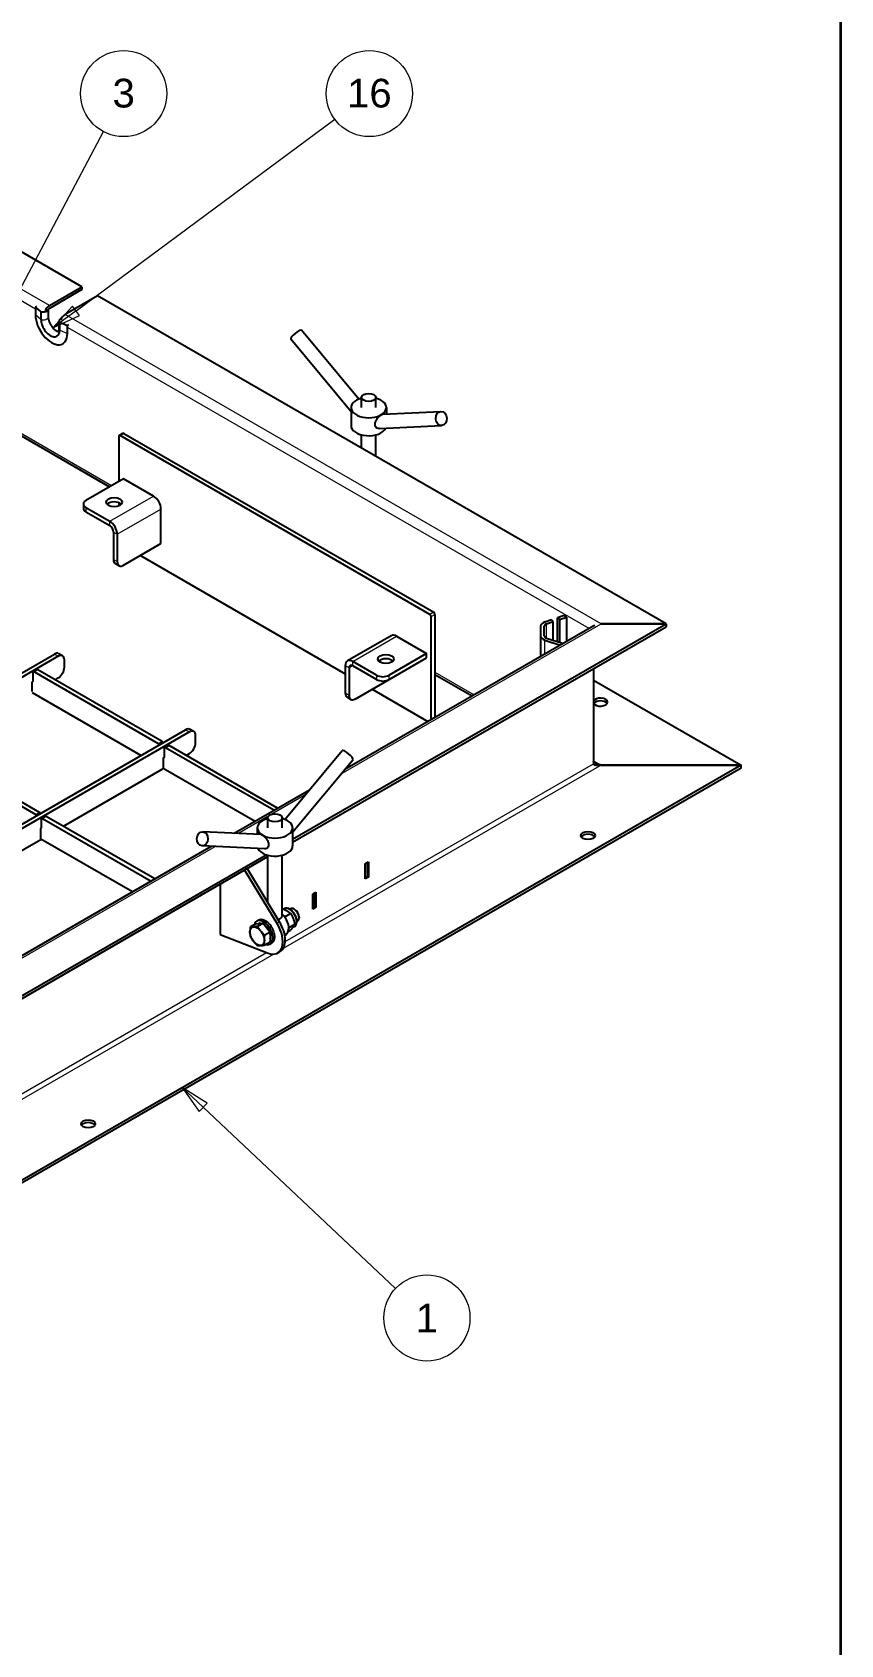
# Model space of a CAD drawing. Header units: millimetres. Extents: x 0 to 5890, y 0 to 4150.
# Drawn here: x 5186 to 5890, y 2019 to 3424 of the extents above; entities that cross this region are included whole.
import ezdxf

# ---------------------------------------------------------------- set-up
doc = ezdxf.new("R2010")
doc.units = ezdxf.units.MM
doc.header["$LTSCALE"] = 10
doc.layers.get('0').update_dxf_attribs({"lineweight": 18})
for name, color, linetype, lineweight in [('Border', 7, 'Continuous', 35), ('Symbol', 7, 'Continuous', 18), ('Visible', 7, 'Continuous', 25), ('Visible Narrow', 7, 'Continuous', 18)]:
    doc.layers.add(name, color=color, linetype=linetype, lineweight=lineweight)
doc.styles.add('Note Text', font='arial.ttf')

# ---------------------------------------------------------------- blocks, each defined once
blk = doc.blocks.new('Borders A3L')
at = {"layer": 'Border'}
blk.add_line((589, 5), (589, 415), dxfattribs=at)
blk = doc.blocks.new('Balloon1')
at = {"layer": 'Symbol'}
for p, q in [((533.49, 248.74), (531.67, 250.45)), ((533.84, 249.1), (531.67, 250.45)), ((531.67, 250.45), (533.15, 248.37)), ((533.15, 248.37), (533.84, 249.1)), ((533.49, 248.74), (550.25, 232.95))]:
    blk.add_line(p, q, dxfattribs=at)
at = {"layer": 'Symbol', "flags": 128}
blk.add_lwpolyline([(533.84, 249.1), (531.67, 250.45), (533.15, 248.37), (533.84, 249.1)], dxfattribs=at)
at = {"layer": 'Symbol'}
blk.add_circle((552.97, 230.38), 3.75, dxfattribs=at)
blk.add_solid([(533.84, 249.1), (531.67, 250.45), (533.15, 248.37), (533.84, 249.1)], dxfattribs=at)
at = {"layer": 'Symbol', "insert": (552.97, 230.38), "char_height": 2.5, "attachment_point": 5, "style": 'Note Text'}
blk.add_mtext('1', dxfattribs=at)
blk = doc.blocks.new('Balloon3')
at = {"layer": 'Symbol'}
for p, q in [((514.78, 314.75), (524.82, 333.73)), ((514.33, 314.98), (513.61, 312.54)), ((514.78, 314.75), (513.61, 312.54)), ((515.22, 314.52), (514.33, 314.98)), ((513.61, 312.54), (515.22, 314.52))]:
    blk.add_line(p, q, dxfattribs=at)
at = {"layer": 'Symbol', "flags": 128}
blk.add_lwpolyline([(514.33, 314.98), (513.61, 312.54), (515.22, 314.52), (514.33, 314.98)], dxfattribs=at)
at = {"layer": 'Symbol'}
blk.add_circle((526.57, 337.04), 3.75, dxfattribs=at)
blk.add_solid([(514.33, 314.98), (513.61, 312.54), (515.22, 314.52), (514.33, 314.98)], dxfattribs=at)
at = {"layer": 'Symbol', "insert": (526.57, 337.06), "char_height": 2.5, "attachment_point": 5, "style": 'Note Text'}
blk.add_mtext('3', dxfattribs=at)
blk = doc.blocks.new('Balloon4')
at = {"layer": 'Symbol'}
for p, q in [((522.42, 318.11), (544.96, 334.82)), ((522.12, 318.51), (520.41, 316.62)), ((522.42, 318.11), (520.41, 316.62)), ((520.41, 316.62), (522.72, 317.71)), ((522.72, 317.71), (522.12, 318.51))]:
    blk.add_line(p, q, dxfattribs=at)
at = {"layer": 'Symbol', "flags": 128}
blk.add_lwpolyline([(522.12, 318.51), (520.41, 316.62), (522.72, 317.71), (522.12, 318.51)], dxfattribs=at)
at = {"layer": 'Symbol'}
blk.add_circle((547.96, 337.04), 3.75, dxfattribs=at)
blk.add_solid([(522.12, 318.51), (520.41, 316.62), (522.72, 317.71), (522.12, 318.51)], dxfattribs=at)
at = {"layer": 'Symbol', "insert": (547.96, 337.06), "char_height": 2.5, "attachment_point": 5, "style": 'Note Text'}
blk.add_mtext('16', dxfattribs=at)

msp = doc.modelspace()

# ---------------------------------------------------------------- linework, layer by layer
at = {"layer": 'Visible'}
for p, q in [((5229.37, 3202.11), (5128.74, 3260.2)), ((5201.08, 3185.78), (5229.37, 3202.11)), ((5229.37, 3199.59), (5201.08, 3183.26)), ((5242.96, 3194.25), (5214.68, 3177.92)), ((5229.37, 3202.11), (5229.37, 3199.59)), ((5737.94, 2908.48), (5242.96, 3194.25)), ((5188.96, 3184.43), (5190.24, 3185.17)), ((5193.69, 3180.57), (5188.96, 3184.43)), ((5188.96, 3184.43), (5188.96, 3177.52)), ((5193.69, 3180.57), (5193.69, 3173.66)), ((5199.99, 3182.29), (5199.99, 3175.79)), ((5209.47, 3165.43), (5209.47, 3172.34)), ((5210.01, 3171.15), (5216.7, 3168.41)), ((5210.01, 3164.24), (5210.01, 3171.15)), ((5216.7, 3168.41), (5217.98, 3169.15)), ((5216.7, 3161.5), (5216.7, 3168.41)), ((5470.45, 3104.28), (5420.56, 3164.31)), ((5213.34, 3152.93), (5212.63, 3152.52)), ((5463.64, 3093.21), (5411.1, 3156.44)), ((5472.87, 3096.9), (5472.87, 3105.7)), ((5485.18, 3096.9), (5485.18, 3105.7)), ((5463.64, 3096.9), (5463.64, 3081.2)), ((5491.41, 3091.08), (5541.93, 3093.55)), ((5494.41, 3096.9), (5494.41, 3091.23)), ((5150.02, 3087.56), (5253.4, 3027.87)), ((5488.16, 3078.6), (5542.53, 3081.26)), ((5261.46, 3071.78), (5261.46, 3032.53)), ((5265.04, 3074.37), (5261.78, 3072.48)), ((5532.33, 2916.65), (5262.55, 3072.41)), ((5265.81, 3074.29), (5535.6, 2918.53)), ((5472.87, 3061.52), (5472.87, 3073.06)), ((5485.18, 3054.41), (5485.18, 3073.06)), ((5265.54, 3034.88), (5232.9, 3016.04)), ((5291.65, 3019.81), (5265.54, 3034.88)), ((5230.65, 3012.9), (5230.65, 3009.13)), ((5232.9, 3009.76), (5253.57, 2997.82)), ((5232.9, 3005.99), (5253.57, 2994.06)), ((5261.46, 3013.93), (5261.46, 3011.24)), ((5298.17, 2978.35), (5298.17, 3008.5)), ((5256.83, 2988.4), (5256.83, 2964.54)), ((5260.1, 2986.52), (5260.1, 2962.65)), ((5265.54, 2959.51), (5298.17, 2978.35)), ((5280.22, 2967.99), (5458.63, 2864.99)), ((5261.69, 2959.13), (5258.43, 2961.02)), ((5412.82, 2720.78), (5737.94, 2908.48)), ((5533.42, 2825.14), (5533.42, 2914.76)), ((5536.69, 2916.65), (5536.69, 2827.03)), ((5638.16, 2912.01), (5632.39, 2910.08)), ((5633.93, 2908.55), (5639.7, 2910.47)), ((5639.7, 2910.47), (5638.16, 2912.01)), ((5639.7, 2893.93), (5639.7, 2910.47)), ((5649.27, 2915.71), (5643.49, 2913.79)), ((5643.49, 2913.79), (5645.03, 2912.25)), ((5643.49, 2892.67), (5643.49, 2913.79)), ((5645.03, 2912.25), (5651.52, 2914.41)), ((5645.03, 2912.25), (5645.03, 2892.15)), ((5651.52, 2914.41), (5649.27, 2915.71)), ((5651.52, 2893.33), (5651.52, 2914.41)), ((5681.37, 2908.48), (5737.94, 2908.48)), ((5737.94, 2908.48), (5681.37, 2908.48)), ((5737.94, 2908.48), (5737.94, 2905.97)), ((5737.94, 2908.48), (5737.94, 2905.97)), ((5412.82, 2718.26), (5737.94, 2905.97)), ((5458.31, 2781.78), (5675.18, 2906.99)), ((5498.62, 2898.1), (5460.54, 2876.12)), ((5503.23, 2897.65), (5529.34, 2882.57)), ((5628.73, 2906.43), (5628.73, 2897.97)), ((5628.73, 2897.97), (5628.73, 2880.17)), ((5631.81, 2897.97), (5631.81, 2906.43)), ((5632.39, 2894.32), (5645.6, 2889.91)), ((5647.85, 2891.21), (5633.93, 2895.85)), ((4480.27, 2463.43), (5205.43, 2882.1)), ((5208.7, 2880.22), (4483.54, 2461.55)), ((5212.54, 2880.6), (5209.28, 2882.48)), ((5529.34, 2882.57), (5496.71, 2863.73)), ((5529.34, 2878.8), (5529.34, 2882.57)), ((5186.67, 2865.93), (5186.67, 2858.39)), ((5190.25, 2868.52), (5186.99, 2866.63)), ((5296, 2804.06), (5187.76, 2866.56)), ((5299.26, 2805.95), (5191.02, 2868.44)), ((5214.14, 2870.8), (5214.14, 2877.08)), ((5458.63, 2871.9), (5458.63, 2848.03)), ((5461.89, 2870.01), (5461.89, 2846.14)), ((5485.83, 2863.73), (5465.16, 2875.66)), ((5485.83, 2859.96), (5465.16, 2871.9)), ((5496.71, 2859.96), (5529.34, 2878.8)), ((5499.97, 2876.1), (5499.97, 2875.85)), ((5674.84, 2869.54), (5674.84, 2786.63)), ((5186.12, 2857.76), (5186.4, 2857.92)), ((5186.12, 2849.6), (5186.12, 2857.76)), ((5205.98, 2859.81), (5208.7, 2861.38)), ((5467.33, 2843), (5496.71, 2859.96)), ((5482.02, 2851.48), (5530.53, 2823.48)), ((5536.69, 2864.32), (5568.98, 2845.67)), ((5674.84, 2859.49), (5803.21, 2785.38)), ((5185.93, 2848.77), (5281.04, 2793.86)), ((5463.49, 2842.62), (5460.22, 2844.51)), ((4594.5, 2397.48), (5319.66, 2816.15)), ((5322.92, 2814.27), (4597.76, 2395.6)), ((5326.77, 2814.65), (5323.5, 2816.54)), ((5328.36, 2804.85), (5328.36, 2811.13)), ((5080.87, 2804.85), (5189.11, 2742.36)), ((5192.38, 2744.24), (5084.14, 2806.73)), ((5300.89, 2799.98), (5300.89, 2792.44)), ((5304.47, 2802.57), (5301.21, 2800.69)), ((5396.45, 2746.07), (5301.98, 2800.61)), ((5399.72, 2747.95), (5305.24, 2802.49)), ((5320.2, 2793.86), (5322.92, 2795.43)), ((5406.02, 2738.11), (5455.9, 2798.14)), ((5803.21, 2785.38), (4693.6, 2144.74)), ((5803.21, 2782.87), (4693.6, 2142.23)), ((5213.32, 2732.15), (5299.26, 2781.77)), ((5300.15, 2782.82), (5380.14, 2736.64)), ((5300.35, 2791.82), (5300.62, 2791.97)), ((5300.35, 2783.65), (5300.35, 2791.82)), ((5412.82, 2727.04), (5465.37, 2790.28)), ((5803.21, 2785.38), (5681.37, 2785.38)), ((5681.37, 2785.38), (5803.21, 2785.38)), ((5803.21, 2782.87), (5803.21, 2785.38)), ((5803.21, 2782.87), (5803.21, 2785.38)), ((5361.79, 2726.05), (5427.55, 2764.02)), ((5197.59, 2740.86), (5194.33, 2738.98)), ((5292.83, 2686.24), (5198.36, 2740.79)), ((5391.29, 2730.74), (5391.29, 2739.53)), ((5403.59, 2730.74), (5403.59, 2739.53)), ((5193.47, 2730.11), (5193.74, 2730.27)), ((5193.47, 2720.69), (5193.47, 2730.11)), ((5194.01, 2738.27), (5194.01, 2730.74)), ((5195.1, 2738.9), (5289.57, 2684.36)), ((5385.06, 2724.92), (5334.54, 2727.38)), ((5382.05, 2730.74), (5382.05, 2725.06)), ((5412.82, 2730.74), (5412.82, 2715.03)), ((5106.53, 2670.49), (5193.47, 2720.69)), ((5112.37, 2582.05), (5342.11, 2714.69)), ((5273.25, 2674.94), (5193.47, 2721)), ((5388.31, 2712.44), (5333.94, 2715.09)), ((5066.89, 2521.05), (5389.63, 2707.38)), ((5066.89, 2518.54), (5391.29, 2705.83)), ((5391.29, 2665.46), (5391.29, 2706.89)), ((5403.59, 2654.02), (5403.59, 2706.89)), ((5476.04, 2699.49), (5478.76, 2701.06)), ((5476.04, 2686.3), (5476.04, 2699.49)), ((5477.94, 2688.34), (5477.94, 2700.59)), ((5478.76, 2701.06), (5478.76, 2687.87)), ((5399.33, 2647.42), (5370.91, 2694.07)), ((5373.09, 2695.32), (5401.51, 2648.68)), ((5477.94, 2688.34), (5476.04, 2687.24)), ((5478.76, 2687.87), (5476.04, 2686.3)), ((5477.94, 2688.34), (5478.76, 2687.87)), ((5349.85, 2681.9), (5349.85, 2637.94)), ((5430.35, 2673.11), (5433.07, 2674.68)), ((5430.35, 2659.92), (5430.35, 2673.11)), ((5432.25, 2661.96), (5432.25, 2674.21)), ((5433.07, 2674.68), (5433.07, 2661.49)), ((5403.78, 2660.46), (5403.59, 2660.35)), ((5405.34, 2660.17), (5404.98, 2659.96)), ((5406.06, 2653.37), (5411.06, 2656.25)), ((5410.95, 2660.23), (5410.34, 2659.87)), ((5414.57, 2659.61), (5414.03, 2659.92)), ((5430.35, 2660.86), (5432.25, 2661.96)), ((5433.07, 2661.49), (5430.35, 2659.92)), ((5432.25, 2661.96), (5433.07, 2661.49)), ((5380.75, 2647.16), (5375.99, 2644.41)), ((5380.75, 2647.16), (5387.05, 2647.72)), ((5383.24, 2650.44), (5381.61, 2649.5)), ((5387.05, 2647.72), (5382.29, 2644.97)), ((5387.05, 2647.72), (5393.35, 2639.88)), ((5408.7, 2640.34), (5411.06, 2641.7)), ((5409.69, 2643.99), (5414.69, 2646.88)), ((5414.25, 2644.73), (5412.8, 2643.9)), ((5417.11, 2649.57), (5416.49, 2649.21)), ((5418.38, 2653.01), (5418.38, 2652.38)), ((5349.85, 2637.94), (5391.44, 2621.69)), ((5393.35, 2639.88), (5388.59, 2637.14)), ((5388.59, 2628.74), (5393.35, 2631.48)), ((5394.78, 2630.46), (5393.15, 2629.52)), ((5393.35, 2639.88), (5393.35, 2631.48)), ((5401.95, 2623.05), (5399.78, 2621.8))]:
    msp.add_line(p, q, dxfattribs=at)
msp.add_arc((5397.44, 2645.32), 12.31, 314.79127, 340.5903, dxfattribs=at)
for centre, major_axis, ratio, start_param, end_param in [((5202.83, 3169.51), (9.81, -16.99), 0.5773503, 3.9269908, 7.0685835), ((5195.76, 3182.7), (4.23, 0), 0.5773503, 4.2032174, 6.2542435), ((5201.08, 3180.75), (3.08, 5.33), 0.5773503, 0.7853982, 1.8325957), ((5201.08, 3180.75), (-1.54, -2.66), 0.5773503, 3.9269908, 4.455384), ((5214.68, 3172.9), (-3.08, -5.33), 0.5773503, 3.9269908, 4.9741884), ((5201.85, 3168.95), (5.77, -9.99), 0.5773503, 3.9269908, 7.0685835), ((5213.71, 3172.34), (-4.23, 0), 0.5773503, 5.2743306, 6.7923568), ((5415.83, 3160.38), (-4.73, -3.93), 0.2323217, 3.1415927, 6.2831853), ((5479.03, 3096.9), (15.38, 0), 0.5773503, 1.9823132, 7.4424648), ((5479.03, 3081.2), (15.38, 0), 0.5773503, 3.1415927, 6.0191221), ((5262.55, 3071.15), (-0.77, 1.33), 0.5773503, 5.4977871, 7.0685835), ((5265.81, 3073.04), (-0.77, 1.33), 0.5773503, 5.4977871, 6.2831853), ((5238.34, 3012.9), (-7.69, 0), 0.5773503, 5.4977871, 7.0685835), ((5238.34, 3009.13), (-7.69, 0), 0.5773503, 0, 0.7853982), ((5257.38, 3010.7), (6.92, 0), 0.5773503, 0.4908827, 2.65071), ((5291.65, 3012.27), (-4.62, 7.99), 0.5773503, 3.9269908, 5.4977871), ((5253.57, 2990.29), (4.62, -7.99), 0.5773503, 0.7853982, 2.3561945), ((5253.57, 2990.29), (2.31, -4), 0.5773503, 0.7853982, 2.3561945), ((5262.27, 2967.68), (-3.85, -6.66), 0.5773503, 5.4977871, 6.2831853), ((5265.54, 2965.79), (-3.85, -6.66), 0.5773503, 5.4977871, 7.0685835), ((5532.33, 2915.39), (0.77, -1.33), 0.5773503, 0.7853982, 2.3561945), ((5535.6, 2917.27), (-0.77, 1.33), 0.5773503, 3.9269908, 5.4977871), ((5636.04, 2906.43), (-7.31, 0), 0.5773503, 5.2359878, 6.2831853), ((5636.04, 2906.43), (-4.23, 0), 0.5773503, 5.2359878, 6.2831853), ((5503.23, 2890.11), (-4.62, 7.99), 0.5773503, 5.4977871, 6.2831853), ((5636.04, 2897.97), (-7.31, 0), 0.5773503, 0, 1.0471976), ((5636.04, 2897.97), (-4.23, 0), 0.5773503, 0, 1.0471976), ((5205.43, 2875.82), (3.85, 6.66), 0.5773503, 0, 0.7853982), ((5208.7, 2873.94), (3.85, 6.66), 0.5773503, 5.4977871, 7.0685835), ((5187.76, 2865.3), (-0.77, 1.33), 0.5773503, 5.4977871, 7.0685835), ((5191.02, 2867.19), (-0.77, 1.33), 0.5773503, 5.4977871, 6.2831853), ((5208.7, 2867.66), (-3.85, -6.66), 0.5773503, 0.7853982, 2.3561945), ((5465.16, 2868.13), (-4.62, 7.99), 0.5773503, 5.4977871, 7.0685835), ((5465.16, 2868.13), (-2.31, 4), 0.5773503, 5.4977871, 7.0685835), ((5493.99, 2874.09), (-6.92, 0), 0.5773503, 3.6324753, 5.7923026), ((5186.12, 2858.71), (0.385, -0.666), 0.5773503, 6.0213859, 7.0685835), ((5491.27, 2866.87), (-7.69, 0), 0.5773503, 0.7853982, 2.3561945), ((5491.27, 2863.1), (7.69, 0), 0.5773503, 3.9269908, 5.4977871), ((5464.07, 2851.17), (-3.85, -6.66), 0.5773503, 5.4977871, 6.2831853), ((5467.33, 2849.29), (-3.85, -6.66), 0.5773503, 5.4977871, 7.0685835), ((5680.83, 2840.34), (-6.15, 0), 0.5773503, 0.2360393, 6.047146), ((5680.83, 2837.82), (6.15, 0), 0.5773503, 0.3613671, 2.7802255), ((5319.66, 2809.87), (3.85, 6.66), 0.5773503, 0, 0.7853982), ((5322.92, 2807.99), (3.85, 6.66), 0.5773503, 5.4977871, 7.0685835), ((5296, 2802.81), (0.77, -1.33), 0.5773503, 1.3930857, 2.3561945), ((5299.26, 2804.69), (-0.77, 1.33), 0.5773503, 4.5346784, 5.4977871), ((5301.98, 2799.35), (-0.77, 1.33), 0.5773503, 5.4977871, 7.0685835), ((5305.24, 2801.24), (-0.77, 1.33), 0.5773503, 5.4977871, 6.2831853), ((5322.92, 2801.71), (-3.85, -6.66), 0.5773503, 0.7853982, 2.3561945), ((5460.64, 2794.21), (-4.73, 3.93), 0.2323217, 3.1415927, 6.2831853), ((5299.26, 2783.02), (0.77, 1.33), 0.5773503, 3.9269908, 5.4977871), ((5300.35, 2792.76), (0.385, -0.666), 0.5773503, 6.0213859, 7.0685835), ((5189.11, 2741.1), (0.77, -1.33), 0.5773503, 1.3930857, 2.3561945), ((5192.38, 2742.98), (-0.77, 1.33), 0.5773503, 4.5346784, 5.4977871), ((5195.1, 2737.64), (-0.77, 1.33), 0.5773503, 5.4977871, 7.0685835), ((5198.36, 2739.53), (-0.77, 1.33), 0.5773503, 5.4977871, 6.2831853), ((5193.47, 2731.05), (0.385, -0.666), 0.5773503, 6.0213859, 7.0685835), ((5397.44, 2730.74), (15.38, 0), 0.5773503, 1.9823132, 7.4424648), ((5669.95, 2721.63), (6.15, 0), 0.5773503, 0.3613671, 2.7802255), ((5397.44, 2715.03), (15.38, 0), 0.5773503, 3.4056558, 6.2831853), ((5402.06, 2647.99), (-5.21, 9.03), 0.5773503, 3.6009749, 5.2886965), ((5414.03, 2654.9), (3.08, -5.33), 0.5773503, 0, 3.1415927), ((5414.57, 2655.21), (-2.69, 4.66), 0.5773503, 3.9269908, 5.4977871), ((5387.38, 2639.51), (5.77, -9.99), 0.5773503, 5.7501799, 9.9577833), ((5389.01, 2640.45), (5.77, -9.99), 0.5773503, 0, 3.1415927), ((5387.38, 2639.51), (-4.45, 7.71), 0.5773503, 5.8299165, 6.2128553), ((5387.38, 2639.51), (-4.45, 7.71), 0.5773503, 4.5975052, 5.3508715), ((5389.01, 2640.45), (10.77, -18.65), 0.5773503, 5.6580219, 7.8947629), ((5397.44, 2654.02), (6.15, 0), 0.5773503, 5.175411, 6.2831853), ((5391.18, 2641.71), (10.77, -18.65), 0.5773503, 0, 1.6115775), ((5387.38, 2639.51), (-4.45, 7.71), 0.5773503, 3.6058092, 4.2481725), ((5234.8, 2470.4), (6.15, 0), 0.5773503, 0.3613671, 2.7802255)]:
    msp.add_ellipse(centre, major_axis=major_axis, ratio=ratio, start_param=start_param, end_param=end_param, dxfattribs=at)
for centre, major_axis, ratio in [((5479.03, 3105.7), (-6.15, 0), 0.5773503), ((5542.23, 3087.4), (0.3, -6.15), 0.7827473), ((5257.38, 3014.47), (6.92, 0), 0.5773503), ((5493.99, 2877.86), (6.92, 0), 0.5773503), ((5397.44, 2739.53), (-6.15, 0), 0.5773503), ((5334.24, 2721.24), (-0.3, -6.15), 0.7827473), ((5669.95, 2724.14), (6.15, 0), 0.5773503), ((5381.94, 2636.37), (4.45, -7.71), 0.5773503), ((5234.8, 2472.91), (6.15, 0), 0.5773503)]:
    msp.add_ellipse(centre, major_axis=major_axis, ratio=ratio, dxfattribs=at)
for points, knots in [([(5199.99, 3175.79), (5199.99, 3175.24), (5200.05, 3174.6), (5200.32, 3173.18), (5200.55, 3172.39), (5201.16, 3170.77), (5201.55, 3169.93), (5202.48, 3168.31), (5203.01, 3167.53), (5204.14, 3166.14), (5204.73, 3165.53), (5205.88, 3164.53), (5206.43, 3164.14), (5207.4, 3163.6), (5207.82, 3163.43), (5208.47, 3163.26), (5208.69, 3163.25), (5208.98, 3163.27), (5208.96, 3163.28), (5208.96, 3163.29), (5209.02, 3163.31), (5209.22, 3163.7), (5209.34, 3164.04), (5209.45, 3164.78), (5209.47, 3165.09), (5209.47, 3165.43)], [3.1415927, 3.1415927, 3.1415927, 3.1415927, 3.3887192, 3.3887192, 3.6492018, 3.6492018, 3.9201507, 3.9201507, 4.1949897, 4.1949897, 4.4662077, 4.4662077, 4.7266421, 4.7266421, 4.9730736, 4.9730736, 5.2177878, 5.2177878, 5.5380433, 5.5380433, 5.8522026, 5.8522026, 6.1307778, 6.1307778, 6.2831853, 6.2831853, 6.2831853, 6.2831853]), ([(5484.65, 3082.29), (5484.65, 3083.04), (5484.82, 3083.87), (5485.43, 3085.53), (5485.88, 3086.35), (5486.85, 3087.77), (5487.43, 3088.48), (5488.35, 3089.4), (5488.67, 3089.68), (5489.3, 3090.18), (5489.61, 3090.4), (5490.2, 3090.74), (5490.49, 3090.87), (5490.99, 3091.03), (5491.21, 3091.08), (5491.41, 3091.08)], [0, 0, 0, 0, 0.3565839, 0.3565839, 0.7131678, 0.7131678, 1.0403928, 1.0403928, 1.2040053, 1.2040053, 1.3676178, 1.3676178, 1.5312304, 1.5312304, 1.6739742, 1.6739742, 1.6739742, 1.6739742]), ([(5488.16, 3078.6), (5488.15, 3078.6), (5488.13, 3078.6), (5487.5, 3078.58), (5486.9, 3078.73), (5485.87, 3079.29), (5485.4, 3079.76), (5484.79, 3080.93), (5484.65, 3081.62), (5484.65, 3082.29)], [4.27388506, 4.27388506, 4.27388506, 4.27388506, 4.28043826, 4.28043826, 4.58087166, 4.58087166, 4.90282284, 4.90282284, 5.22477402, 5.22477402, 5.22477402, 5.22477402]), ([(5674.25, 2906.45), (5674.29, 2906.48), (5674.32, 2906.51), (5674.8, 2906.86), (5675.29, 2907.11), (5675.81, 2907.32)], [0.32398025, 0.32398025, 0.32398025, 0.32398025, 0.33663418, 0.33663418, 0.49173782, 0.49173782, 0.49173782, 0.49173782]), ([(5681.37, 2785.38), (5680.8, 2785.43), (5680.18, 2785.58), (5679.12, 2785.92), (5678.68, 2786.08), (5677.46, 2786.6), (5676.71, 2786.99), (5675.97, 2787.51), (5675.85, 2787.6), (5675.21, 2788.12), (5674.84, 2788.6), (5674.84, 2789.15)], [-1, -1, -1, -1, -0.7795377, -0.7795377, -0.6226663, -0.6226663, -0.3366342, -0.3366342, -0.276727, -0.276727, 0, 0, 0, 0]), ([(5681.37, 2785.38), (5680.8, 2785.33), (5680.18, 2785.27), (5679.12, 2785.19), (5678.68, 2785.16), (5677.46, 2785.12), (5676.71, 2785.15), (5675.97, 2785.37), (5675.85, 2785.41), (5675.21, 2785.69), (5674.84, 2786.09), (5674.84, 2786.63)], [-1, -1, -1, -1, -0.7795377, -0.7795377, -0.6226663, -0.6226663, -0.3366342, -0.3366342, -0.276727, -0.276727, 0, 0, 0, 0]), ([(5385.06, 2724.92), (5385.26, 2724.91), (5385.48, 2724.87), (5385.98, 2724.7), (5386.26, 2724.57), (5386.86, 2724.23), (5387.17, 2724.01), (5387.8, 2723.52), (5388.12, 2723.23), (5389.04, 2722.31), (5389.62, 2721.61), (5390.58, 2720.19), (5391.03, 2719.36), (5391.65, 2717.71), (5391.82, 2716.87), (5391.82, 2715.45), (5391.68, 2714.76), (5391.07, 2713.59), (5390.59, 2713.12), (5389.57, 2712.56), (5388.96, 2712.41), (5388.33, 2712.44), (5388.32, 2712.44), (5388.31, 2712.44)], [1.0612615, 1.0612615, 1.0612615, 1.0612615, 1.2040053, 1.2040053, 1.3676178, 1.3676178, 1.5312304, 1.5312304, 1.6948429, 1.6948429, 2.0220679, 2.0220679, 2.3786518, 2.3786518, 2.7352357, 2.7352357, 3.0571869, 3.0571869, 3.3791381, 3.3791381, 3.6795715, 3.6795715, 3.6861247, 3.6861247, 3.6861247, 3.6861247]), ([(5414.25, 2644.73), (5414.73, 2645.01), (5415.15, 2645.4), (5415.85, 2646.35), (5416.11, 2646.93), (5416.46, 2648.27), (5416.53, 2649.05), (5416.44, 2650.71), (5416.27, 2651.61), (5415.72, 2653.38), (5415.34, 2654.26), (5414.42, 2655.92), (5413.87, 2656.71), (5412.67, 2658.12), (5412, 2658.75), (5410.59, 2659.77), (5409.84, 2660.18), (5408.35, 2660.66), (5407.59, 2660.76), (5406.32, 2660.6), (5405.8, 2660.43), (5405.34, 2660.17)], [0.7853982, 0.7853982, 0.7853982, 0.7853982, 1.0355748, 1.0355748, 1.3105581, 1.3105581, 1.6355708, 1.6355708, 1.9819971, 1.9819971, 2.3258782, 2.3258782, 2.6672705, 2.6672705, 3.0104272, 3.0104272, 3.3570901, 3.3570901, 3.6879435, 3.6879435, 3.9269908, 3.9269908, 3.9269908, 3.9269908])]:
    msp.add_open_spline(points, degree=3, knots=knots, dxfattribs=at)
msp.add_open_spline([(5675.17, 2906.99), (5675.38, 2907.11), (5675.59, 2907.22), (5675.81, 2907.32)], degree=3, dxfattribs=at)
for points, weights in [([(5403.78, 2660.46), (5406.09, 2659.53), (5407.77, 2658.56)], [1, 1.0379548493, 1]), ([(5407.77, 2658.56), (5409.46, 2657.59), (5411.06, 2656.25)], [1, 1.0379548493, 1]), ([(5411.06, 2656.25), (5412.39, 2653.95), (5413.23, 2651.77)], [1, 1.0379548493, 1]), ([(5375.99, 2644.41), (5375.33, 2639.83), (5375.99, 2636.01)], [1, 1.15470053838, 1]), ([(5382.29, 2644.97), (5378.48, 2644.31), (5375.99, 2644.41)], [1, 1.15470053838, 1]), ([(5388.59, 2637.14), (5384.78, 2640.67), (5382.29, 2644.97)], [1, 1.15470053838, 1]), ([(5406.06, 2653.37), (5405.73, 2653.5), (5405.42, 2653.62)], [1, 1.00517201488, 1.00893447401]), ([(5406.24, 2652.59), (5406.15, 2652.97), (5406.06, 2653.37)], [1.0091977546, 1.00535417425, 1]), ([(5409.69, 2643.99), (5409.55, 2644.25), (5409.41, 2644.49)], [1, 1.00404068896, 1.00722103108]), ([(5409.44, 2643.68), (5409.56, 2643.83), (5409.69, 2643.99)], [1.00656154367, 1.00362745899, 1]), ([(5413.23, 2644.5), (5412.39, 2643.3), (5411.06, 2641.7)], [1, 1.0379548493, 1]), ([(5413.23, 2651.77), (5414.07, 2649.6), (5414.69, 2646.88)], [1, 1.0379548493, 1]), ([(5414.69, 2646.88), (5414.07, 2645.7), (5413.23, 2644.5)], [1, 1.0379548493, 1]), ([(5375.99, 2636.01), (5378.48, 2631.71), (5382.29, 2628.17)], [1, 1.15470053838, 1]), ([(5382.29, 2628.17), (5384.78, 2628.07), (5388.59, 2628.74)], [1, 1.15470053838, 1]), ([(5388.59, 2628.74), (5387.93, 2632.55), (5388.59, 2637.14)], [1, 1.15470053838, 1])]:
    msp.add_rational_spline(points, weights, degree=2, dxfattribs=at)
at = {"layer": 'Visible Narrow'}
for p, q in [((5201.08, 3185.78), (5128.74, 3227.54)), ((5188.96, 3182.73), (5128.74, 3217.49)), ((5193.69, 3173.66), (5188.96, 3177.52)), ((5681.37, 2908.48), (5214.68, 3177.92)), ((5210.01, 3164.24), (5216.7, 3161.5)), ((5216.7, 3161.5), (5217.4, 3161.91)), ((5670.86, 2904.5), (5217.4, 3166.31)), ((5151.34, 3088.88), (5255.2, 3028.91)), ((5262.55, 3072.41), (5265.81, 3074.29)), ((5232.9, 3009.76), (5232.9, 3005.99)), ((5253.57, 2997.82), (5291.65, 3019.81)), ((5260.1, 2986.52), (5298.17, 3008.5)), ((5253.57, 2994.06), (5253.57, 2997.82)), ((5256.83, 2988.4), (5260.1, 2986.52)), ((5256.83, 2964.54), (5260.1, 2962.65)), ((5454.98, 2777.78), (5681.37, 2908.48)), ((5535.6, 2918.53), (5532.33, 2916.65)), ((5533.42, 2914.76), (5536.69, 2916.65)), ((5633.93, 2895.85), (5633.93, 2908.55)), ((5465.16, 2875.66), (5503.23, 2897.65)), ((5632.39, 2882.28), (5632.39, 2894.32)), ((5205.43, 2882.1), (5208.7, 2880.22)), ((5187.76, 2866.56), (5191.02, 2868.44)), ((5461.89, 2870.01), (5458.63, 2871.9)), ((5465.16, 2871.9), (5461.89, 2870.01)), ((5465.16, 2871.9), (5465.16, 2875.66)), ((5536.69, 2866.4), (5570.78, 2846.71)), ((5485.83, 2863.73), (5485.83, 2859.96)), ((5496.71, 2859.96), (5496.71, 2863.73)), ((5461.89, 2846.14), (5458.63, 2848.03)), ((5319.66, 2816.15), (5322.92, 2814.27)), ((5299.26, 2805.95), (5296, 2804.06)), ((5301.98, 2800.61), (5305.24, 2802.49)), ((5681.37, 2785.38), (5404.55, 2625.55)), ((5406.37, 2631.63), (5674.84, 2786.63)), ((5674.84, 2789.15), (5681.37, 2785.38)), ((5365.11, 2725.89), (5424.23, 2760.02)), ((5192.38, 2744.24), (5189.11, 2742.36)), ((5195.1, 2738.9), (5198.36, 2740.79)), ((5109.04, 2578.05), (5345.43, 2714.53)), ((5401.51, 2648.68), (5399.33, 2647.42)), ((5396.31, 2620.8), (5073.29, 2434.31)), ((5075.12, 2440.38), (5390.07, 2622.22))]:
    msp.add_line(p, q, dxfattribs=at)
for centre, major_axis, start_param, end_param in [((5195.76, 3175.79), (4.23, 0), 4.2032174, 6.2831853), ((5213.71, 3165.43), (-4.23, 0), 0, 0.5091715), ((5409.79, 2652.45), (4.46, -7.72), 0, 3.1415927)]:
    msp.add_ellipse(centre, major_axis=major_axis, ratio=0.5773503, start_param=start_param, end_param=end_param, dxfattribs=at)

# ---------------------------------------------------------------- block references
at = {"xscale": 10, "yscale": 10, "zscale": 10}
msp.add_blockref('Borders A3L', (0, 0), dxfattribs=at)
at = {"layer": 'Symbol', "xscale": 10, "yscale": 10, "zscale": 10}
for name in ['Balloon3', 'Balloon4', 'Balloon1']:
    msp.add_blockref(name, (0, 0), dxfattribs=at)

doc.saveas('drawing.dxf')
